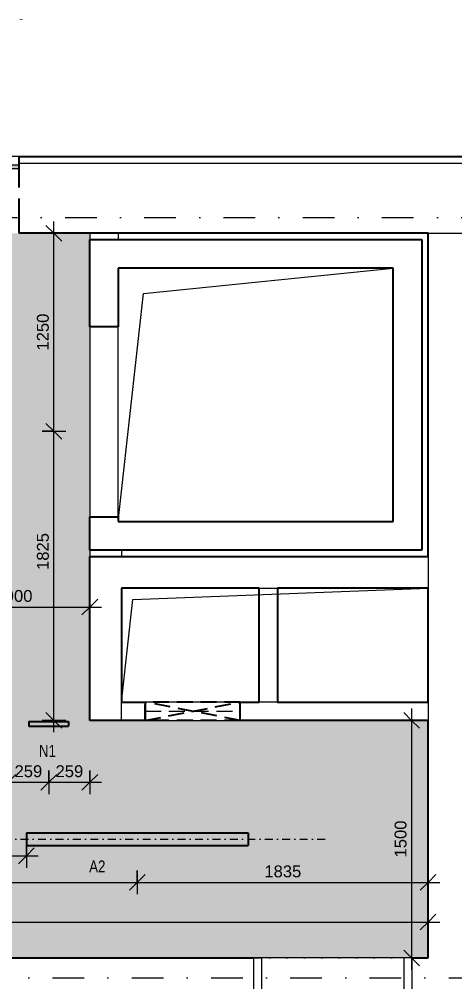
# Model space of a CAD drawing. Header units: millimetres. Extents: x -8397 to 42027, y -1655 to 57416.
# Drawn here: x 8496 to 11244, y 50778 to 56854 of the extents above; entities that cross this region are included whole.
import ezdxf

# ---------------------------------------------------------------- set-up
doc = ezdxf.new("R2010")
doc.units = ezdxf.units.MM
for name, pattern in [('ABMV_DashDot_2_2mm-S0_6mm', [110, 50, -30, 0, -30]), ('HA_Dash_3mm-S1mm', [150, 100, -50]), ('HA_DashDot_10mm-S3mm', [500, 200, -150, 0, -150]), ('HA_DashDot_2_2mm-S0_6mm', [110, 50, -30, 0, -30])]:
    doc.linetypes.add(name, pattern=pattern)
for name, color, linetype, lineweight in [('-UNDERLAY_A-DETL-GENF-OTLN', 9, 'Continuous', 9), ('-UNDERLAY_A-FLOR-HRAL-OTLN', 9, 'Continuous', 9), ('-UNDERLAY_A-GENM-____-OTLN', 9, 'Continuous', 9), ('A-____-____-DIMS', 9, 'Continuous', 5), ('A-____-____-DIMS-50', 9, 'Continuous', 5), ('A-CLNG-____-OTLN', 9, 'Continuous', 9), ('A-CLNG-____-PATT', 9, 'Continuous', 9), ('A-DETL-____-OTLN', 9, 'Continuous', 25), ('A-DETL-GENF-OTLN', 9, 'Continuous', 9), ('A-DOOR-____-MCUT', 9, 'HA_DashDot_2_2mm-S0_6mm', 9), ('A-DOOR-____-OTLN', 9, 'Continuous', 9), ('A-DOOR-FRAM-OTLN', 9, 'Continuous', 9), ('A-FLOR-____-OTLN', 9, 'Continuous', 9), ('A-GENM-____-HDLN', 9, 'HA_Dash_3mm-S1mm', 9), ('A-GENM-____-MCUT', 9, 'HA_Dash_3mm-S1mm', 25), ('A-GENM-____-OTLN', 9, 'Continuous', 9), ('A-WALL-____-MCUT', 9, 'Continuous', 25), ('A-WALL-____-OTLN', 9, 'Continuous', 9), ('E-LITE-EQPM-IDEN', 9, 'Continuous', 9), ('E-LITE-EQPM-OTLN', 9, 'Continuous', 9), ('G-____-____-SYMB', 9, 'Continuous', 5), ('I-WALL-____-MCUT', 9, 'Continuous', 25), ('I-WALL-____-OTLN', 9, 'Continuous', 9), ('S-GRID-____-OTLN', 9, 'Continuous', 5)]:
    doc.layers.add(name, color=color, linetype=linetype, lineweight=lineweight)
doc.styles.add('Arial_1', font='arial.ttf', dxfattribs={"height": 75})
doc.styles.add('Arial_2', font='arial.ttf', dxfattribs={"width": 0.8, "height": 75})
doc.styles.add('Arial_3', font='arial.ttf', dxfattribs={"height": 50})
doc.dimstyles.new('Inner_Dimensions', dxfattribs={"dimscale": 304.8, "dimtxt": 76.519455, "dimasz": 0.328084, "dimexe": 0.246063, "dimexo": 0.0625, "dimgap": 0.032808, "dimtad": 1, "dimdec": 0, "dimzin": 0, "dimdsep": 46, "dimtxsty": 'Arial_1', "dimblk1": 'OBLIQUE', "dimblk2": 'OBLIQUE', "dimsah": 1, "dimcen": 0.09, "dimdle": 0.246063, "dimazin": 0, "dimtfac": 1, "dimtdec": 4, "dimtix": 1, "dimtmove": 0, "dimatfit": 3, "dimfxl": 0.246063, "dimfxlon": 1, "dimtvp": 1, "dimtolj": 1, "dimtzin": 0, "dimlwd": 9, "dimlwe": 9, "dimarcsym": 2})
doc.dimstyles.new('Inner_Dimensions_1', dxfattribs={"dimscale": 304.8, "dimtxt": 76.519455, "dimasz": 0.328084, "dimexe": 0.246063, "dimexo": 0.0625, "dimgap": 0.032808, "dimtad": 1, "dimdec": 0, "dimzin": 0, "dimdsep": 46, "dimtxsty": 'Arial_1', "dimblk1": 'OBLIQUE', "dimblk2": 'OBLIQUE', "dimsah": 1, "dimcen": 0.09, "dimdle": 0.246063, "dimazin": 0, "dimtfac": 1, "dimtdec": 4, "dimtix": 1, "dimtmove": 2, "dimatfit": 3, "dimfxl": 0.246063, "dimfxlon": 1, "dimtvp": 1, "dimtolj": 1, "dimtzin": 0, "dimlwd": 9, "dimlwe": 9, "dimarcsym": 2})

# ---------------------------------------------------------------- blocks, each defined once
blk = doc.blocks.new('HA_GM_Shaft_Rectangle - Default-2031559-DPS_B - 3NP')
at = {"layer": '-UNDERLAY_A-DETL-GENF-OTLN'}
for p, q in [((160, -160), (1735, 0)), ((0, -1600), (160, -160))]:
    blk.add_line(p, q, dxfattribs=at)
at = {"layer": '-UNDERLAY_A-GENM-____-OTLN'}
for p, q in [((0, -1600), (0, 0)), ((0, 0), (1735, 0)), ((1735, 0), (1735, -1600)), ((1735, -1600), (0, -1600))]:
    blk.add_line(p, q, dxfattribs=at)
blk = doc.blocks.new('Railing - Railing-1637688-DPS_B - 3NP')
at = {"layer": '-UNDERLAY_A-FLOR-HRAL-OTLN'}
blk.add_hatch(color=256, dxfattribs=at).paths.add_polyline_path([(8495.7, 55912.7), (8495.7, 55932.7), (7495.7, 55932.7), (7495.7, 55912.7), (8117.6, 55912.7)])
for p, q in [((7495.7, 55912.7), (7495.7, 55932.7)), ((8495.7, 55932.7), (7495.7, 55932.7)), ((7495.7, 55912.7), (8495.7, 55912.7)), ((8495.7, 55932.7), (8495.7, 55912.7))]:
    blk.add_line(p, q, dxfattribs=at)
blk = doc.blocks.new('HA_DR_Single_Swing_Solid - In_BJ_900x2100_Vstupni-2124294-DPS_B - 3NP')
at = {"layer": 'A-DOOR-____-MCUT'}
for p, q in [((-450, 125), (450, 125)), ((-450, -125), (450, -125))]:
    blk.add_line(p, q, dxfattribs=at)
at = {"layer": 'A-DOOR-____-OTLN', "lineweight": 5}
blk.add_line((450, 1025), (450, 125), dxfattribs=at)
at = {"layer": 'A-DOOR-____-OTLN'}
for p, q in [((-500, 125), (500, 125)), ((450, 125), (-450, 125)), ((-450, 125), (-450, 85)), ((450, 125), (450, 85)), ((450, 85), (-450, 85)), ((-500, -125), (500, -125))]:
    blk.add_line(p, q, dxfattribs=at)
at = {"layer": 'A-DOOR-____-OTLN', "lineweight": 5}
blk.add_arc((450, 125), 900, 90, 180, dxfattribs=at)
at = {"layer": 'A-DOOR-FRAM-OTLN'}
for p, q in [((-500, 125), (-500, -125)), ((-450, 125), (-500, 125)), ((-450, 125), (-450, -125)), ((450, -125), (450, 125)), ((450, 125), (500, 125)), ((500, 125), (500, -125)), ((-500, -125), (-450, -125)), ((-450, -125), (450, -125)), ((500, -125), (450, -125))]:
    blk.add_line(p, q, dxfattribs=at)
blk = doc.blocks.new('HA_GM_Shaft_Rectangle - Default-2031601-DPS_B - 3NP')
at = {"layer": 'A-DETL-GENF-OTLN'}
for p, q in [((72, -72), (1935, 0)), ((0, -720), (72, -72))]:
    blk.add_line(p, q, dxfattribs=at)
at = {"layer": 'A-GENM-____-OTLN'}
for p, q in [((0, -720), (0, 0)), ((0, 0), (1935, 0)), ((1935, 0), (1935, -720)), ((1935, -720), (0, -720))]:
    blk.add_line(p, q, dxfattribs=at)
blk = doc.blocks.new('HA_LF_GenericSymbol_Linear - svitidlo 1400x80-1812996-DPS_B - 3NP')
at = {"layer": 'E-LITE-EQPM-OTLN', "color": 11, "lineweight": 25}
for p, q in [((40, 700), (-40, 700)), ((-40, 700), (-40, -700)), ((40, 700), (40, -700)), ((40, -700), (-40, -700))]:
    blk.add_line(p, q, dxfattribs=at)
blk = doc.blocks.new('HA_LF_N1 - nouzove svitidlo 250x29-1884553-DPS_B - 3NP')
at = {"layer": 'E-LITE-EQPM-OTLN', "color": 11, "lineweight": 25}
for p, q in [((14.5, 125), (-14.5, 125)), ((-14.5, 125), (-14.5, -125)), ((14.5, 125), (14.5, -125)), ((14.5, -125), (-14.5, -125))]:
    blk.add_line(p, q, dxfattribs=at)
blk = doc.blocks.new('TB_Porotherm KP11_5_1000mm - TB_Porotherm KP11_5_1000mm-V1-DPS_B - 3NP')
at = {"layer": 'A-GENM-____-HDLN'}
for p, q in [((300, 57.5), (-300, 57.5)), ((-300, 0), (300, 0)), ((-300, -57.5), (300, -57.5))]:
    blk.add_line(p, q, dxfattribs=at)
blk = doc.blocks.new('HA_GM_Opening_Rectangle_WallBased - Default-2071967-DPS_B - 3NP')
at = {"layer": 'A-GENM-____-MCUT'}
for p, q in [((425, 57.5), (-175, -57.5)), ((-175, 57.5), (425, -57.5)), ((-175, 57.5), (-175, -57.5)), ((-175, 57.5), (425, 57.5)), ((425, 57.5), (425, -57.5)), ((-175, -57.5), (425, -57.5))]:
    blk.add_line(p, q, dxfattribs=at)
blk = doc.blocks.new('DIMBLOCK65-DPS_B - 3NP')
at = {"layer": 'A-____-____-DIMS-50', "lineweight": 9}
for p, q in [((5240.7, 51479.9), (5240.7, 51329.9)), ((5240.7, 51404.9), (5240.7, 51479.9)), ((9240.7, 51479.9), (9240.7, 51329.9)), ((9240.7, 51404.9), (9240.7, 51479.9)), ((5240.7, 51404.9), (5290.7, 51454.9)), ((9240.7, 51404.9), (9290.7, 51454.9)), ((5240.7, 51404.9), (5190.7, 51354.9)), ((5240.7, 51404.9), (9240.7, 51404.9)), ((9240.7, 51404.9), (9190.7, 51354.9))]:
    blk.add_line(p, q, dxfattribs=at)
at = {"layer": 'A-____-____-DIMS-50', "color": 0, "lineweight": 9, "insert": (7313.7, 51512.2), "char_height": 75, "width": 276.883, "attachment_point": 1, "line_spacing_factor": 0.941778, "style": 'Arial_1'}
blk.add_mtext('4000', dxfattribs=at)
blk = doc.blocks.new('_Oblique')
at = {"color": 0, "linetype": 'ByBlock', "lineweight": -2}
blk.add_line((-0.5, -0.5), (0.5, 0.5), dxfattribs=at)
blk = doc.blocks.new('DIMBLOCK66-DPS_B - 3NP')
at = {"layer": 'A-____-____-DIMS-50', "lineweight": 9}
for p, q in [((9240.7, 51479.9), (9240.7, 51329.9)), ((9240.7, 51404.9), (9240.7, 51479.9)), ((11075.7, 51479.9), (11075.7, 51329.9)), ((11075.7, 51404.9), (11075.7, 51479.9)), ((9240.7, 51404.9), (9290.7, 51454.9)), ((11075.7, 51404.9), (11125.7, 51454.9)), ((9240.7, 51404.9), (9190.7, 51354.9)), ((9240.7, 51404.9), (11150.7, 51404.9)), ((11075.7, 51404.9), (11025.7, 51354.9))]:
    blk.add_line(p, q, dxfattribs=at)
at = {"layer": 'A-____-____-DIMS-50', "color": 0, "lineweight": 9, "insert": (10042.8, 51512.2), "char_height": 75, "width": 276.883, "attachment_point": 1, "line_spacing_factor": 0.941778, "style": 'Arial_1'}
blk.add_mtext('1835', dxfattribs=at)
blk = doc.blocks.new('DIMBLOCK67-DPS_B - 3NP')
at = {"layer": 'A-____-____-DIMS-50', "lineweight": 9}
for p, q in [((10972.3, 52502.7), (10972.3, 50852.7)), ((10972.3, 52427.7), (10922.3, 52477.7)), ((11047.3, 52427.7), (10897.3, 52427.7)), ((10972.3, 52427.7), (11022.3, 52377.7)), ((10972.3, 52427.7), (11047.3, 52427.7)), ((11047.3, 50927.7), (10897.3, 50927.7)), ((10972.3, 50927.7), (10922.3, 50977.7)), ((10972.3, 50927.7), (11022.3, 50877.7)), ((10972.3, 50927.7), (11047.3, 50927.7))]:
    blk.add_line(p, q, dxfattribs=at)
at = {"layer": 'A-____-____-DIMS-50', "color": 0, "lineweight": 9, "insert": (10864.9, 51562.4), "char_height": 75, "width": 276.883, "attachment_point": 1, "rotation": 90, "line_spacing_factor": 0.941778, "style": 'Arial_1'}
blk.add_mtext('1500', dxfattribs=at)
blk = doc.blocks.new('DIMBLOCK69-DPS_B - 3NP')
at = {"layer": 'A-____-____-DIMS-50', "lineweight": 9}
for p, q in [((8040.7, 53218.4), (8040.7, 53068.4)), ((8040.7, 53143.4), (8040.7, 53218.4)), ((8040.7, 53143.4), (8090.7, 53193.4)), ((8940.7, 53218.4), (8940.7, 53068.4)), ((8940.7, 53143.4), (8940.7, 53218.4)), ((8940.7, 53143.4), (8990.7, 53193.4)), ((8040.7, 53143.4), (7990.7, 53093.4)), ((8040.7, 53143.4), (9015.7, 53143.4)), ((8940.7, 53143.4), (8890.7, 53093.4))]:
    blk.add_line(p, q, dxfattribs=at)
at = {"layer": 'A-____-____-DIMS-50', "color": 0, "lineweight": 9, "insert": (8404.2, 53250.8), "char_height": 75, "width": 207.662, "attachment_point": 1, "line_spacing_factor": 0.941778, "style": 'Arial_1'}
blk.add_mtext('900', dxfattribs=at)
blk = doc.blocks.new('DIMBLOCK73-DPS_B - 3NP')
at = {"layer": 'A-____-____-DIMS-50', "lineweight": 9}
for p, q in [((8714.3, 54252.7), (8664.3, 54302.7)), ((8639.3, 54252.7), (8789.3, 54252.7)), ((8714.3, 54252.7), (8639.3, 54252.7)), ((8714.3, 52352.7), (8714.3, 54252.7)), ((8714.3, 54252.7), (8764.3, 54202.7)), ((8714.3, 52427.7), (8664.3, 52477.7)), ((8789.3, 52427.7), (8639.3, 52427.7)), ((8714.3, 52427.7), (8764.3, 52377.7)), ((8714.3, 52427.7), (8789.3, 52427.7))]:
    blk.add_line(p, q, dxfattribs=at)
at = {"layer": 'A-____-____-DIMS-50', "color": 0, "lineweight": 9, "insert": (8606.9, 53377.5), "char_height": 75, "width": 276.883, "attachment_point": 1, "rotation": 90, "line_spacing_factor": 0.941778, "style": 'Arial_1'}
blk.add_mtext('1825', dxfattribs=at)
blk = doc.blocks.new('DIMBLOCK74-DPS_B - 3NP')
at = {"layer": 'A-____-____-DIMS-50', "lineweight": 9}
for p, q in [((8714.3, 55502.7), (8664.3, 55552.7)), ((8714.3, 54252.7), (8714.3, 55577.7)), ((8639.3, 55502.7), (8789.3, 55502.7)), ((8714.3, 55502.7), (8639.3, 55502.7)), ((8714.3, 55502.7), (8764.3, 55452.7)), ((8714.3, 54252.7), (8664.3, 54302.7)), ((8639.3, 54252.7), (8789.3, 54252.7)), ((8714.3, 54252.7), (8639.3, 54252.7)), ((8714.3, 54252.7), (8764.3, 54202.7))]:
    blk.add_line(p, q, dxfattribs=at)
at = {"layer": 'A-____-____-DIMS-50', "color": 0, "lineweight": 9, "insert": (8606.9, 54762.4), "char_height": 75, "width": 276.883, "attachment_point": 1, "rotation": 90, "line_spacing_factor": 0.941778, "style": 'Arial_1'}
blk.add_mtext('1250', dxfattribs=at)
blk = doc.blocks.new('DIMBLOCK87-DPS_B - 3NP')
at = {"layer": 'A-____-____-DIMS-50', "lineweight": 9}
for p, q in [((8423.2, 52111.9), (8423.2, 51961.9)), ((8423.2, 52036.9), (8423.2, 52111.9)), ((8423.2, 52036.9), (8473.2, 52086.9)), ((8681.9, 52111.9), (8681.9, 51961.9)), ((8681.9, 52036.9), (8681.9, 52111.9)), ((8681.9, 52036.9), (8731.9, 52086.9)), ((8348.2, 52036.9), (8681.9, 52036.9)), ((8423.2, 52036.9), (8373.2, 51986.9)), ((8681.9, 52036.9), (8631.9, 51986.9))]:
    blk.add_line(p, q, dxfattribs=at)
at = {"layer": 'A-____-____-DIMS-50', "color": 0, "lineweight": 9, "insert": (8466, 52144.3), "char_height": 75, "width": 207.662, "attachment_point": 1, "line_spacing_factor": 0.941778, "style": 'Arial_1'}
blk.add_mtext('259', dxfattribs=at)
blk = doc.blocks.new('DIMBLOCK88-DPS_B - 3NP')
at = {"layer": 'A-____-____-DIMS-50', "lineweight": 9}
for p, q in [((8681.9, 52111.9), (8681.9, 51961.9)), ((8681.9, 52036.9), (8681.9, 52111.9)), ((8681.9, 52036.9), (8731.9, 52086.9)), ((8940.7, 52111.9), (8940.7, 51961.9)), ((8940.7, 52036.9), (8940.7, 52111.9)), ((8940.7, 52036.9), (8990.7, 52086.9)), ((8681.9, 52036.9), (8631.9, 51986.9)), ((8681.9, 52036.9), (9015.7, 52036.9)), ((8940.7, 52036.9), (8890.7, 51986.9))]:
    blk.add_line(p, q, dxfattribs=at)
at = {"layer": 'A-____-____-DIMS-50', "color": 0, "lineweight": 9, "insert": (8724.8, 52144.3), "char_height": 75, "width": 207.662, "attachment_point": 1, "line_spacing_factor": 0.941778, "style": 'Arial_1'}
blk.add_mtext('259', dxfattribs=at)
blk = doc.blocks.new('DIMBLOCK90-DPS_B - 3NP')
at = {"layer": 'A-____-____-DIMS-50', "lineweight": 9}
for p, q in [((7240.7, 51647.5), (7240.7, 51497.5)), ((7240.7, 51572.5), (7240.7, 51647.5)), ((7240.7, 51572.5), (7290.7, 51622.5)), ((8540.7, 51647.5), (8540.7, 51497.5)), ((8540.7, 51572.5), (8540.7, 51647.5)), ((8540.7, 51572.5), (8590.7, 51622.5)), ((7240.7, 51572.5), (7190.7, 51522.5)), ((7240.7, 51572.5), (8615.7, 51572.5)), ((8540.7, 51572.5), (8490.7, 51522.5))]:
    blk.add_line(p, q, dxfattribs=at)
at = {"layer": 'A-____-____-DIMS-50', "color": 0, "lineweight": 9, "insert": (7775.3, 51679.9), "char_height": 75, "width": 276.883, "attachment_point": 1, "line_spacing_factor": 0.941778, "style": 'Arial_1'}
blk.add_mtext('1300', dxfattribs=at)
blk = doc.blocks.new('DIMBLOCK121-DPS_B - 3NP')
at = {"layer": 'A-____-____-DIMS-50', "lineweight": 9}
for p, q in [((3200.7, 51229.9), (3200.7, 51079.9)), ((3200.7, 51154.9), (3200.7, 51229.9)), ((11075.7, 51229.9), (11075.7, 51079.9)), ((11075.7, 51154.9), (11075.7, 51229.9)), ((3200.7, 51154.9), (3250.7, 51204.9)), ((11075.7, 51154.9), (11125.7, 51204.9)), ((3125.7, 51154.9), (11150.7, 51154.9)), ((3200.7, 51154.9), (3150.7, 51104.9)), ((11075.7, 51154.9), (11025.7, 51104.9))]:
    blk.add_line(p, q, dxfattribs=at)
at = {"layer": 'A-____-____-DIMS-50', "color": 0, "lineweight": 9, "insert": (7022.8, 51262.2), "char_height": 75, "width": 276.883, "attachment_point": 1, "line_spacing_factor": 0.941778, "style": 'Arial_1'}
blk.add_mtext('7875', dxfattribs=at)

msp = doc.modelspace()

# ---------------------------------------------------------------- hatches: boundary and pattern name
at = {"layer": 'A-CLNG-____-PATT'}
h = msp.add_hatch(color=256, dxfattribs=at)
h.paths.add_polyline_path([(11075.7, 50927.7), (11075.7, 52427.7), (8940.7, 52427.7), (8940.7, 55502.7), (6730.7, 55502.7), (6730.7, 55397.7), (6649.1, 55397.7), (6649.1, 53724.5), (6449.1, 53724.5), (6449.1, 53720.4), (3200.7, 53720.4), (3200.7, 53002.7), (7140.7, 53002.7), (7140.7, 52427.7), (5102.7, 52427.7), (5102.7, 52425.2), (5038.7, 52425.2), (5038.7, 52427.7), (3200.7, 52427.7), (3200.7, 50927.7), (10993.1, 50927.7)])
h.paths.add_polyline_path([(8423.2, 51835.2), (7568.2, 51835.2), (7568.2, 52990.2), (8423.2, 52990.2), (8423.2, 51865.5)])
h.paths.add_polyline_path([(6560.1, 53577.7), (6217.7, 53577.7), (6217.7, 53687.7), (6729.9, 53687.7), (6729.9, 53577.7), (6679.9, 53577.7)])

# ---------------------------------------------------------------- linework, layer by layer
at = {"layer": 'A-CLNG-____-OTLN'}
for p, q in [((8940.7, 55502.7), (8940.7, 55462.7)), ((8940.7, 53502.7), (8940.7, 53462.7))]:
    msp.add_line(p, q, dxfattribs=at)
at = {"layer": 'A-DETL-____-OTLN', "linetype": 'ABMV_DashDot_2_2mm-S0_6mm', "lineweight": 5}
msp.add_line((4540.7, 51677.7), (10475.7, 51677.7), dxfattribs=at)
at = {"layer": 'A-FLOR-____-OTLN'}
for p, q in [((9120.7, 55502.7), (9120.7, 55462.7)), ((9140.7, 53502.7), (9140.7, 53462.7))]:
    msp.add_line(p, q, dxfattribs=at)
at = {"layer": 'A-WALL-____-MCUT'}
for p, q in [((8495.7, 55987.7), (14095.7, 55987.7)), ((8495.7, 55792.7), (8495.7, 55987.7)), ((8495.7, 55502.7), (8495.7, 55722.7)), ((11075.7, 55502.7), (8495.7, 55502.7))]:
    msp.add_line(p, q, dxfattribs=at)
at = {"layer": 'A-WALL-____-MCUT', "lineweight": 9}
for p, q in [((11325.7, 55942.7), (8495.7, 55942.7)), ((11075.7, 55502.7), (11325.7, 55502.7)), ((11075.7, 53462.7), (11075.7, 53262.7)), ((10010.7, 53262.7), (10125.7, 53262.7)), ((9140.7, 52427.7), (9140.7, 52542.7)), ((11075.7, 52542.7), (11075.7, 52427.7))]:
    msp.add_line(p, q, dxfattribs=at)
at = {"layer": 'A-WALL-____-OTLN'}
msp.add_line((8495.7, 55987.7), (7495.7, 55987.7), dxfattribs=at)
at = {"layer": 'I-WALL-____-MCUT'}
for p, q in [((11075.7, 53462.7), (11075.7, 55502.7)), ((8940.7, 55462.7), (11035.7, 55462.7)), ((8940.7, 54912.7), (8940.7, 55462.7)), ((11035.7, 55462.7), (11035.7, 53502.7)), ((10855.7, 55282.7), (9120.7, 55282.7)), ((9120.7, 55282.7), (9120.7, 54912.7)), ((10855.7, 53682.7), (10855.7, 55282.7)), ((9120.7, 54912.7), (8940.7, 54912.7)), ((8940.7, 53502.7), (8940.7, 53712.7)), ((8940.7, 53712.7), (9120.7, 53712.7)), ((9120.7, 53712.7), (9120.7, 53682.7)), ((9120.7, 53682.7), (10855.7, 53682.7)), ((11035.7, 53502.7), (8940.7, 53502.7)), ((8940.7, 53462.7), (11075.7, 53462.7)), ((8940.7, 52427.7), (8940.7, 53462.7)), ((10010.7, 53262.7), (9140.7, 53262.7)), ((9140.7, 53262.7), (9140.7, 52542.7)), ((10010.7, 52542.7), (10010.7, 53262.7)), ((11075.7, 53262.7), (10125.7, 53262.7)), ((10125.7, 53262.7), (10125.7, 52542.7)), ((11075.7, 52542.7), (11075.7, 53262.7)), ((9140.7, 52542.7), (9290.7, 52542.7)), ((9290.7, 52542.7), (9290.7, 52427.7)), ((9890.7, 52542.7), (10010.7, 52542.7)), ((9890.7, 52427.7), (9890.7, 52542.7)), ((10125.7, 52542.7), (11075.7, 52542.7)), ((9290.7, 52427.7), (8940.7, 52427.7)), ((11075.7, 52427.7), (9890.7, 52427.7)), ((11075.7, 50927.7), (11075.7, 52427.7)), ((4300.7, 50927.7), (9975.7, 50927.7)), ((10975.7, 50927.7), (11075.7, 50927.7))]:
    msp.add_line(p, q, dxfattribs=at)
at = {"layer": 'I-WALL-____-OTLN'}
for p, q in [((8940.7, 54912.7), (8940.7, 53712.7)), ((9120.7, 53712.7), (9120.7, 54912.7)), ((9890.7, 52542.7), (9290.7, 52542.7)), ((9290.7, 52427.7), (9890.7, 52427.7))]:
    msp.add_line(p, q, dxfattribs=at)
at = {"layer": 'S-GRID-____-OTLN', "linetype": 'HA_DashDot_10mm-S3mm', "lineweight": 9}
for p, q in [((-6718.5, 55602.7), (21372.5, 55602.7)), ((-6797.3, 50802.7), (21259.2, 50802.7))]:
    msp.add_line(p, q, dxfattribs=at)

# ---------------------------------------------------------------- block references
at = {"layer": '-UNDERLAY_A-FLOR-HRAL-OTLN'}
msp.add_blockref('Railing - Railing-1637688-DPS_B - 3NP', (0, 0), dxfattribs=at)
at = {"layer": '-UNDERLAY_A-GENM-____-OTLN'}
msp.add_blockref('HA_GM_Shaft_Rectangle - Default-2031559-DPS_B - 3NP', (9120.7, 55282.7), dxfattribs=at)
at = {"layer": 'A-DOOR-____-OTLN', "rotation": 180}
msp.add_blockref('HA_DR_Single_Swing_Solid - In_BJ_900x2100_Vstupni-2124294-DPS_B - 3NP', (10475.7, 50802.7), dxfattribs=at)
at = {"layer": 'A-GENM-____-OTLN', "lineweight": 5}
msp.add_blockref('HA_GM_Shaft_Rectangle - Default-2031601-DPS_B - 3NP', (9140.7, 53262.7), dxfattribs=at)
at = {"layer": 'A-GENM-____-OTLN'}
msp.add_blockref('TB_Porotherm KP11_5_1000mm - TB_Porotherm KP11_5_1000mm-V1-DPS_B - 3NP', (9590.7, 52485.2), dxfattribs=at)
at = {"layer": 'A-GENM-____-OTLN', "rotation": 180}
msp.add_blockref('HA_GM_Opening_Rectangle_WallBased - Default-2071967-DPS_B - 3NP', (9715.7, 52485.2), dxfattribs=at)
at = {"layer": 'E-LITE-EQPM-OTLN', "color": 11, "lineweight": 25}
for name, p, rotation in [('HA_LF_N1 - nouzove svitidlo 250x29-1884553-DPS_B - 3NP', (8681.9, 52406.7), 89.99999999999787), ('HA_LF_GenericSymbol_Linear - svitidlo 1400x80-1812996-DPS_B - 3NP', (9240.7, 51677.7), 89.9999999999999)]:
    msp.add_blockref(name, p, dxfattribs=dict(at, rotation=rotation))

# ---------------------------------------------------------------- texts
at = {"layer": 'E-LITE-EQPM-IDEN', "lineweight": 5, "char_height": 75, "attachment_point": 1, "style": 'Arial_2'}
for s, insert, width in [('N1', (8620, 52272.4), 131.477), ('A2', (8937.1, 51543.4), 125.063)]:
    msp.add_mtext(s, dxfattribs=dict(at, insert=insert, width=width))
at = {"layer": 'G-____-____-SYMB', "insert": (8496.2, 56881.8), "char_height": 50, "width": 28.059, "attachment_point": 1, "style": 'Arial_3'}
msp.add_mtext('-', dxfattribs=at)

# ---------------------------------------------------------------- dimensions: what is measured, and where the dimension line sits
at = {"layer": 'A-____-____-DIMS', "lineweight": 9}
for base, p1, p2, override, picture, middle in [((8714.3, 55502.7), (8639.3, 54252.7), (8639.3, 55502.7), {"dimpost": '<>', "dimfxl": 1250}, 'DIMBLOCK74-DPS_B - 3NP', (8666, 54877.7)), ((10972.3, 50927.7), (11047.3, 52427.7), (11047.3, 50927.7), {"dimpost": '<>', "dimfxl": 1500}, 'DIMBLOCK67-DPS_B - 3NP', (10924, 51677.7))]:
    dim = msp.add_linear_dim(base=base, p1=p1, p2=p2, angle=90, dimstyle='Inner_Dimensions', override=override, dxfattribs=at)
    dim.commit()
    dim.dimension.update_dxf_attribs({"geometry": picture, "text_midpoint": middle})
dim = msp.add_linear_dim(base=(8714.3, 54252.7), p1=(8789.3, 52427.7), p2=(8639.3, 54252.7), angle=90, dimstyle='Inner_Dimensions_1', override={"dimpost": '<>', "dimfxl": 1831.154008}, dxfattribs=at)
dim.commit()
dim.dimension.update_dxf_attribs({"geometry": 'DIMBLOCK73-DPS_B - 3NP', "text_midpoint": (8656.9, 53515.9), "dimtype": 160, "text_rotation": 90})
for base, p1, p2, override, picture, middle in [((8940.7, 53143.4), (8040.7, 53218.4), (8940.7, 53218.4), {"dimpost": '<>', "dimfxl": 900}, 'DIMBLOCK69-DPS_B - 3NP', (8490.7, 53191.7)), ((8681.9, 52036.9), (8423.2, 52111.9), (8681.9, 52111.9), {"dimpost": '<>', "dimfxl": 258.75}, 'DIMBLOCK87-DPS_B - 3NP', (8552.6, 52085.2)), ((8940.7, 52036.9), (8681.9, 52111.9), (8940.7, 52111.9), {"dimpost": '<>', "dimfxl": 258.75}, 'DIMBLOCK88-DPS_B - 3NP', (8811.3, 52085.2)), ((8540.7, 51572.5), (7240.7, 51647.5), (8540.7, 51647.5), {"dimpost": '<>', "dimfxl": 1300}, 'DIMBLOCK90-DPS_B - 3NP', (7890.7, 51620.8)), ((11075.7, 51404.9), (9240.7, 51479.9), (11075.7, 51479.9), {"dimpost": '<>', "dimfxl": 1835}, 'DIMBLOCK66-DPS_B - 3NP', (10158.2, 51453.2)), ((11075.7, 51154.9), (3200.7, 51229.9), (11075.7, 51229.9), {"dimpost": '<>', "dimfxl": 7875}, 'DIMBLOCK121-DPS_B - 3NP', (7138.2, 51203.2))]:
    dim = msp.add_linear_dim(base=base, p1=p1, p2=p2, dimstyle='Inner_Dimensions', override=override, dxfattribs=at)
    dim.commit()
    dim.dimension.update_dxf_attribs({"geometry": picture, "text_midpoint": middle})
dim = msp.add_linear_dim(base=(9240.7, 51404.9), p1=(5240.7, 51479.9), p2=(9240.7, 51479.9), dimstyle='Inner_Dimensions_1', override={"dimpost": '<>', "dimfxl": 4000}, dxfattribs=at)
dim.commit()
dim.dimension.update_dxf_attribs({"geometry": 'DIMBLOCK65-DPS_B - 3NP', "text_midpoint": (7452.1, 51462.2), "dimtype": 160})

doc.saveas('drawing.dxf')
